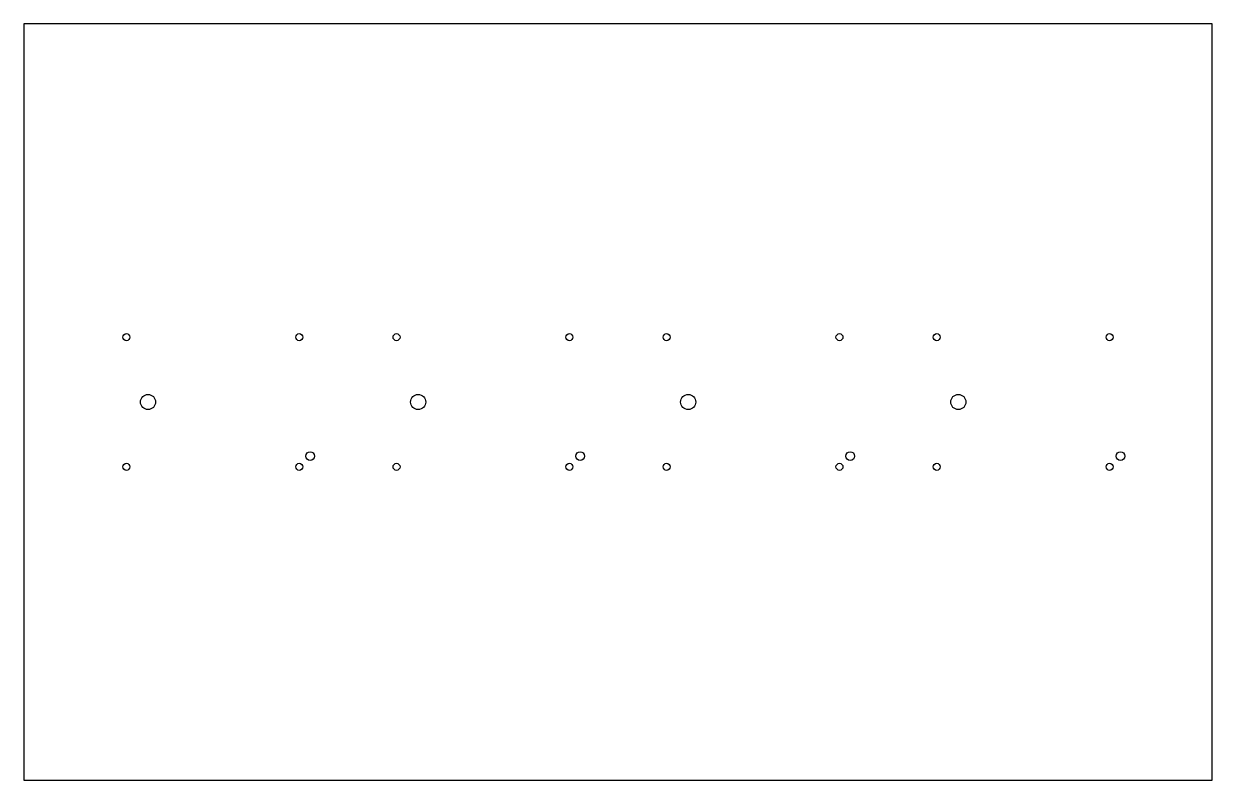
# Model space of a CAD drawing. Header units: millimetres. Extents: x 0 to 1100, y 0 to 700.
import ezdxf

# ---------------------------------------------------------------- set-up
doc = ezdxf.new("R2010")
doc.units = ezdxf.units.MM
doc.layers.add('REZ', color=1, linetype='Continuous')

msp = doc.modelspace()

# ---------------------------------------------------------------- linework, layer by layer
at = {"layer": 'REZ'}
msp.add_lwpolyline([(0, 0), (1100, 0), (1100, 700), (0, 700)], close=True, dxfattribs=at)
for centre, radius in [((95, 410), 3.25), ((255, 410), 3.25), ((345, 410), 3.25), ((505, 410), 3.25), ((595, 410), 3.25), ((755, 410), 3.25), ((845, 410), 3.25), ((1005, 410), 3.25), ((115, 350), 7), ((365, 350), 7), ((615, 350), 7), ((865, 350), 7), ((265, 300), 4), ((515, 300), 4), ((765, 300), 4), ((1015, 300), 4), ((95, 290), 3.25), ((255, 290), 3.25), ((345, 290), 3.25), ((505, 290), 3.25), ((595, 290), 3.25), ((755, 290), 3.25), ((845, 290), 3.25), ((1005, 290), 3.25)]:
    msp.add_circle(centre, radius, dxfattribs=at)

doc.saveas('drawing.dxf')
